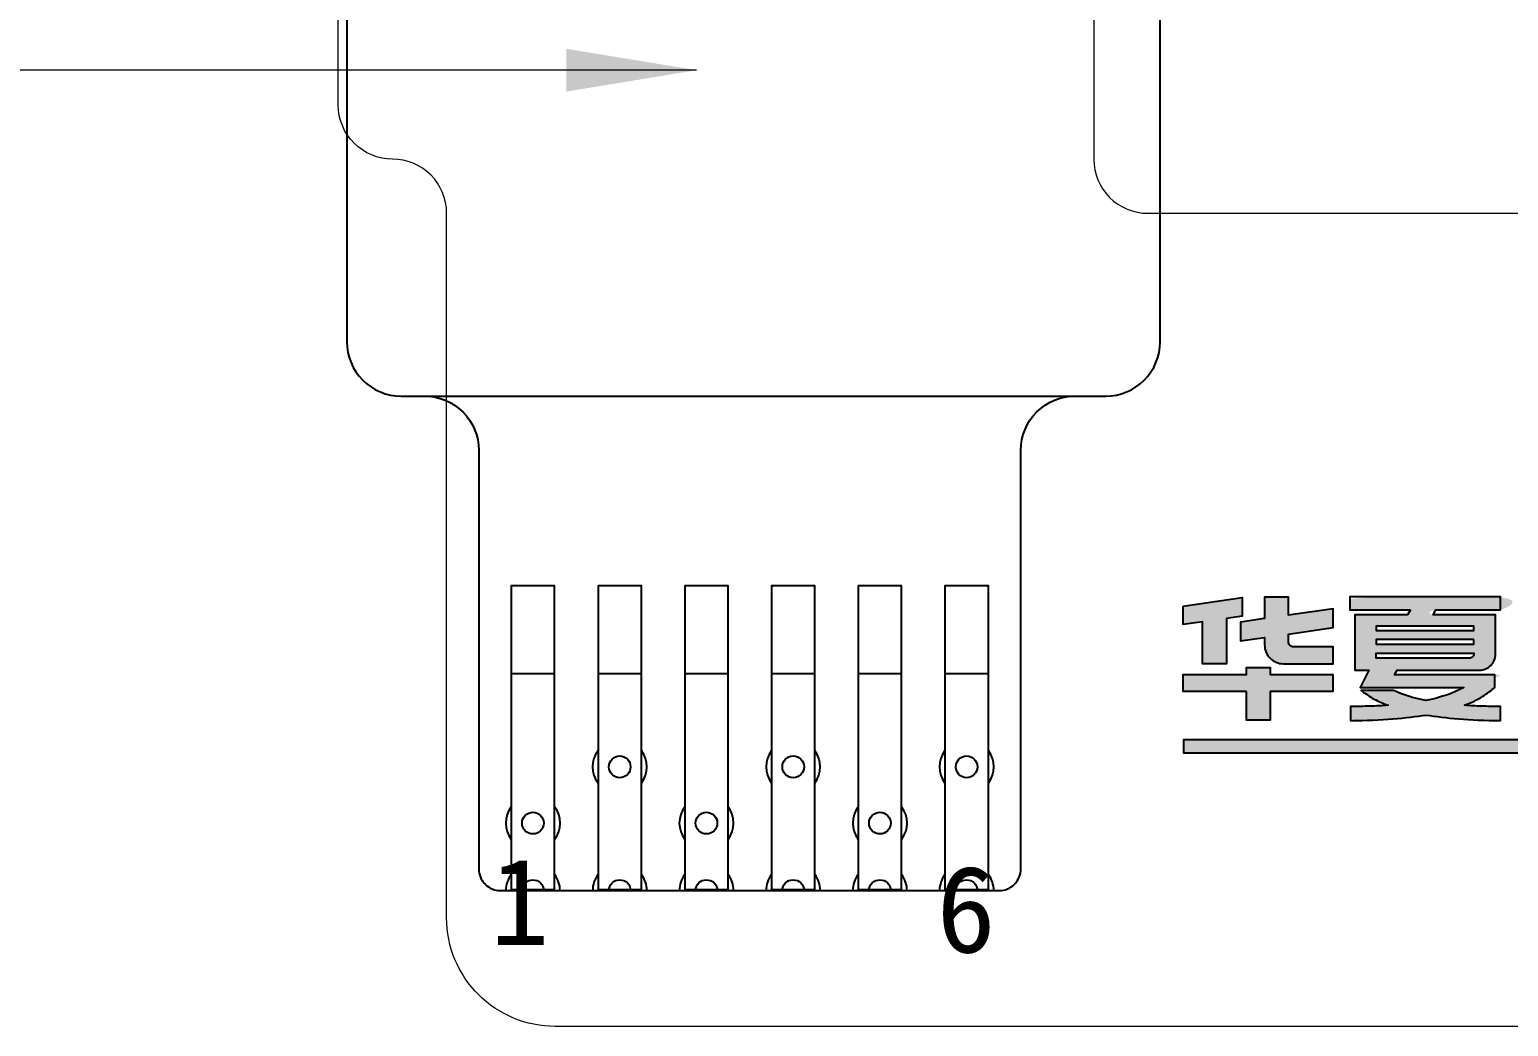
# Model space of a CAD drawing. Header units: millimetres. Extents: x -1913 to 1072, y -448 to 307.
# Drawn here: x 724.42 to 738.06, y -202.15 to -192.96 of the extents above; entities that cross this region are included whole.
import ezdxf

# ---------------------------------------------------------------- set-up
doc = ezdxf.new("R2010")
doc.units = ezdxf.units.MM
doc.header["$LTSCALE"] = 2
doc.layers.get('0').update_dxf_attribs({"linetype": 'CONTINUOUS'})
doc.layers.add('_U+56FE_U+5C42 1', color=7, linetype='CONTINUOUS')
doc.layers.add('FPC', color=2, linetype='CONTINUOUS')
doc.styles.add('ROMANC', font='romanc.shx')
doc.styles.add('宋体', font='')
doc.styles.get('宋体').set_extended_font_data('SimSun')
doc.dimstyles.new('YanXiu', dxfattribs={"dimtxt": 1.5, "dimasz": 1.2, "dimexe": 0.66, "dimexo": 0.66, "dimgap": 0.66, "dimtad": 0, "dimdsep": 46, "dimtxsty": 'ROMANC', "dimcen": 0, "dimclrd": 256, "dimclre": 131, "dimclrt": 42, "dimazin": 2, "dimtfac": 1, "dimtofl": 0, "dimtmove": 0, "dimatfit": 3, "dimfxl": 0, "dimlwd": 5, "dimlwe": 5, "dimarcsym": 0})

# ---------------------------------------------------------------- blocks, each defined once
blk = doc.blocks.new('A$C3CD60FBF')
at = {"layer": 'FPC', "linetype": 'Continuous'}
for points in [[(0.15, 0, -1), (0.35, 0), (0.5, 0, 0.162278), (0.45, 0.15), (0.45, 0.473, 0.333333), (0.45, 0.773), (0.45, 2), (0.05, 2), (0.05, 0.773, 0.333333), (0.05, 0.473), (0.05, 0.15, 0.162278), (0, 0)], [(0.95, 0, -1), (1.15, 0), (1.3, 0, 0.162278), (1.25, 0.15), (1.25, 0.992, 0.333333), (1.25, 1.292), (1.25, 2), (0.85, 2), (0.85, 1.292, 0.333333), (0.85, 0.992), (0.85, 0.15, 0.162278), (0.8, 0)], [(1.75, 0, -1), (1.95, 0), (2.1, 0, 0.162278), (2.05, 0.15), (2.05, 0.473, 0.333333), (2.05, 0.773), (2.05, 2), (1.65, 2), (1.65, 0.773, 0.333333), (1.65, 0.473), (1.65, 0.15, 0.162278), (1.6, 0)], [(2.55, 0, -1), (2.75, 0), (2.9, 0, 0.162278), (2.85, 0.15), (2.85, 0.992, 0.333333), (2.85, 1.292), (2.85, 2), (2.45, 2), (2.45, 1.292, 0.333333), (2.45, 0.992), (2.45, 0.15, 0.162278), (2.4, 0)], [(3.35, 0, -1), (3.55, 0), (3.7, 0, 0.162278), (3.65, 0.15), (3.65, 0.473, 0.333333), (3.65, 0.773), (3.65, 2), (3.25, 2), (3.25, 0.773, 0.333333), (3.25, 0.473), (3.25, 0.15, 0.162278), (3.2, 0)], [(4.15, 0, -1), (4.35, 0), (4.5, 0, 0.162278), (4.45, 0.15), (4.45, 0.992, 0.333333), (4.45, 1.292), (4.45, 2), (4.05, 2), (4.05, 1.292, 0.333333), (4.05, 0.992), (4.05, 0.15, 0.162278), (4, 0)]]:
    blk.add_lwpolyline(points, format="xyb", close=True, dxfattribs=at)
for centre in [(1.05, 1.142), (2.65, 1.142), (4.25, 1.142), (0.25, 0.623), (1.85, 0.623), (3.45, 0.623)]:
    blk.add_circle(centre, 0.1, dxfattribs=at)

msp = doc.modelspace()

# ---------------------------------------------------------------- hatches: boundary and pattern name
at = {"layer": '_U+56FE_U+5C42 1'}
h = msp.add_hatch(color=152, dxfattribs=at)
h.dxf.hatch_style = 2
h.paths.add_polyline_path([(735.057, -198.276), (735.603, -198.197), (735.603, -198.369), (735.456, -198.39), (735.456, -198.807), (735.237, -198.807), (735.237, -198.422), (735.057, -198.446)])
h = msp.add_hatch(color=152, dxfattribs=at)
h.dxf.hatch_style = 2
edge = h.paths.add_edge_path()
edge.add_spline(control_points=[(735.936, -198.803), (735.936, -198.803), (735.936, -198.803), (735.914, -198.794), (735.894, -198.785), (735.875, -198.772), (735.859, -198.757), (735.844, -198.741), (735.831, -198.723), (735.822, -198.702), (735.813, -198.681), (735.809, -198.658), (735.809, -198.634), (735.809, -198.634), (735.809, -198.564), (735.809, -198.564), (735.809, -198.564), (735.588, -198.596), (735.588, -198.596), (735.588, -198.596), (735.588, -198.423), (735.588, -198.423), (735.588, -198.423), (735.809, -198.391), (735.809, -198.391), (735.809, -198.391), (735.809, -198.194), (735.809, -198.194), (735.809, -198.194), (736.028, -198.194), (736.028, -198.194), (736.028, -198.194), (736.028, -198.36), (736.028, -198.36), (736.028, -198.36), (736.442, -198.3), (736.442, -198.3), (736.442, -198.3), (736.442, -198.473), (736.442, -198.473), (736.442, -198.473), (736.028, -198.533), (736.028, -198.533), (736.028, -198.533), (736.028, -198.602), (736.028, -198.602), (736.028, -198.616), (736.033, -198.628), (736.042, -198.637), (736.052, -198.646), (736.063, -198.651), (736.077, -198.651), (736.077, -198.651), (736.442, -198.651), (736.442, -198.651), (736.442, -198.651), (736.442, -198.807), (736.442, -198.807), (736.442, -198.807), (735.982, -198.807), (735.982, -198.807), (735.958, -198.807), (735.936, -198.803)], knot_values=[-1, 0, 0, 0, 0, 0, 1, 1, 1, 2, 2, 2, 3, 3, 3, 4, 4, 4, 5, 5, 5, 6, 6, 6, 7, 7, 7, 8, 8, 8, 9, 9, 9, 10, 10, 10, 11, 11, 11, 12, 12, 12, 13, 13, 13, 14, 14, 14, 15, 15, 15, 16, 16, 16, 17, 17, 17, 18, 18, 18, 19, 19, 19, 20, 20, 20, 20], degree=3, periodic=0)
h = msp.add_hatch(color=152, dxfattribs=at)
h.dxf.hatch_style = 2
edge = h.paths.add_edge_path()
edge.add_spline(control_points=[(737.387, -199.295), (737.387, -199.295), (737.387, -199.295), (737.298, -199.28), (737.209, -199.295), (737.107, -199.306), (736.992, -199.315), (736.878, -199.324), (736.747, -199.33), (736.6, -199.332), (736.6, -199.332), (736.6, -199.201), (736.6, -199.201), (736.663, -199.201), (736.723, -199.2), (736.78, -199.199), (736.838, -199.197), (736.893, -199.194), (736.947, -199.19), (736.89, -199.169), (736.842, -199.147), (736.802, -199.124), (736.763, -199.101), (736.729, -199.077), (736.699, -199.053), (736.699, -199.053), (736.997, -199.053), (736.997, -199.053), (737.082, -199.093), (737.181, -199.124), (737.295, -199.146), (737.431, -199.12), (737.549, -199.079), (737.646, -199.025), (737.646, -199.025), (736.863, -199.025), (736.863, -199.025), (736.863, -199.025), (736.69, -199.025), (736.69, -199.025), (736.69, -199.025), (736.769, -198.867), (736.769, -198.867), (736.769, -198.867), (736.641, -198.867), (736.641, -198.867), (736.641, -198.867), (736.641, -198.357), (736.641, -198.357), (736.641, -198.357), (736.644, -198.357), (736.644, -198.357), (736.644, -198.357), (736.839, -198.357), (736.839, -198.357), (736.839, -198.357), (737.126, -198.357), (737.126, -198.357), (737.126, -198.357), (737.153, -198.311), (737.153, -198.311), (737.153, -198.311), (736.595, -198.311), (736.595, -198.311), (736.595, -198.311), (736.595, -198.19), (736.595, -198.19), (736.595, -198.19), (737.985, -198.19), (737.985, -198.19), (737.985, -198.19), (737.985, -198.311), (737.985, -198.311), (737.985, -198.311), (737.389, -198.311), (737.389, -198.311), (737.389, -198.311), (737.363, -198.357), (737.363, -198.357), (737.363, -198.357), (737.739, -198.357), (737.739, -198.357), (737.739, -198.357), (737.938, -198.357), (737.938, -198.357), (737.938, -198.357), (737.938, -198.388), (737.938, -198.388), (737.938, -198.388), (737.938, -198.459), (737.938, -198.459), (737.938, -198.459), (737.938, -198.717), (737.938, -198.717), (737.938, -198.738), (737.934, -198.758), (737.926, -198.776), (737.918, -198.794), (737.908, -198.809), (737.894, -198.823), (737.881, -198.837), (737.866, -198.847), (737.847, -198.855), (737.829, -198.863), (737.81, -198.867), (737.79, -198.867), (737.79, -198.867), (737.739, -198.867), (737.739, -198.867), (737.739, -198.867), (737.55, -198.867), (737.55, -198.867), (737.55, -198.867), (737.03, -198.867), (737.03, -198.867), (737.03, -198.867), (737.008, -198.908), (737.008, -198.908), (737.008, -198.908), (737.933, -198.908), (737.933, -198.908), (737.933, -198.908), (737.933, -199.025), (737.933, -199.025), (737.9, -199.053), (737.862, -199.081), (737.818, -199.11), (737.774, -199.138), (737.718, -199.165), (737.651, -199.19), (737.702, -199.194), (737.756, -199.197), (737.811, -199.199), (737.866, -199.2), (737.924, -199.201), (737.983, -199.201), (737.983, -199.201), (737.983, -199.332), (737.983, -199.332), (737.84, -199.33), (737.712, -199.324), (737.6, -199.315), (737.488, -199.306), (737.387, -199.295)], knot_values=[-1, 0, 0, 0, 0, 0, 1, 1, 1, 2, 2, 2, 3, 3, 3, 4, 4, 4, 5, 5, 5, 6, 6, 6, 7, 7, 7, 8, 8, 8, 9, 9, 9, 10, 10, 10, 11, 11, 11, 12, 12, 12, 13, 13, 13, 14, 14, 14, 15, 15, 15, 16, 16, 16, 17, 17, 17, 18, 18, 18, 19, 19, 19, 20, 20, 20, 21, 21, 21, 22, 22, 22, 23, 23, 23, 24, 24, 24, 25, 25, 25, 26, 26, 26, 27, 27, 27, 28, 28, 28, 29, 29, 29, 30, 30, 30, 31, 31, 31, 32, 32, 32, 33, 33, 33, 34, 34, 34, 35, 35, 35, 36, 36, 36, 37, 37, 37, 38, 38, 38, 39, 39, 39, 40, 40, 40, 41, 41, 41, 42, 42, 42, 43, 43, 43, 44, 44, 44, 45, 45, 45, 46, 46, 46, 47, 47, 47, 47], degree=3, periodic=0)
h.paths.add_polyline_path([(737.739, -198.585), (737.711, -198.585), (736.839, -198.585), (736.839, -198.626), (737.56, -198.626), (737.739, -198.626)])
edge = h.paths.add_edge_path()
edge.add_spline(control_points=[(737.739, -198.725), (737.739, -198.725), (737.739, -198.725), (737.739, -198.713), (737.739, -198.713), (737.739, -198.711), (737.739, -198.711), (737.739, -198.711), (737.716, -198.711), (737.716, -198.711), (737.716, -198.711), (736.839, -198.711), (736.839, -198.711), (736.839, -198.711), (736.839, -198.757), (736.839, -198.757), (736.839, -198.757), (737.695, -198.757), (737.695, -198.757), (737.707, -198.757), (737.717, -198.753), (737.726, -198.744), (737.735, -198.736), (737.739, -198.725)], knot_values=[-1, 0, 0, 0, 0, 0, 1, 1, 1, 2, 2, 2, 3, 3, 3, 4, 4, 4, 5, 5, 5, 6, 6, 6, 7, 7, 7, 7], degree=3, periodic=0)
h.paths.add_polyline_path([(737.571, -198.459), (736.839, -198.459), (736.839, -198.5), (737.555, -198.5), (737.739, -198.5), (737.739, -198.459)])
h = msp.add_hatch(color=152, dxfattribs=at)
h.dxf.hatch_style = 2
h.paths.add_polyline_path([(735.642, -199.063), (735.059, -199.063), (735.059, -198.907), (735.642, -198.907), (735.642, -198.842), (735.861, -198.842), (735.861, -198.907), (736.439, -198.907), (736.439, -199.063), (735.861, -199.063), (735.861, -199.329), (735.642, -199.329)])
h = msp.add_hatch(color=152, dxfattribs=at)
h.dxf.hatch_style = 2
edge = h.paths.add_edge_path()
edge.add_line((739.401, -199.021), (739.057, -199.489))
edge.add_arc((739.021, -199.463), 0.0447, 270, 323.7168, ccw=False)
edge.add_line((739.021, -199.508), (735.061, -199.508))
edge.add_line((735.061, -199.508), (735.061, -199.629))
edge.add_line((735.061, -199.629), (739.021, -199.629))
edge.add_arc((739.021, -199.463), 0.166, 270, 323.7168)
edge.add_line((739.155, -199.561), (739.551, -199.021))
edge.add_line((739.551, -199.021), (739.401, -199.021))

# ---------------------------------------------------------------- linework, layer by layer
msp.add_line((728.061, -196.338), (734.061, -196.338))
at = {"color": 3, "linetype": 'Continuous'}
for points in [[(729.261, -200.89), (729.261, -198.09), (728.861, -198.09), (728.861, -200.89)], [(730.061, -200.89), (730.061, -198.09), (729.661, -198.09), (729.661, -200.89)], [(730.861, -200.89), (730.861, -198.09), (730.461, -198.09), (730.461, -200.89)], [(731.661, -200.89), (731.661, -198.09), (731.261, -198.09), (731.261, -200.89)], [(732.461, -200.89), (732.461, -198.09), (732.061, -198.09), (732.061, -200.89)], [(733.261, -200.89), (733.261, -198.09), (732.861, -198.09), (732.861, -200.89)]]:
    msp.add_lwpolyline(points, close=True, dxfattribs=at)
at = {"layer": '_U+56FE_U+5C42 1', "color": 152}
for points in [[(735.057, -198.276), (735.603, -198.197), (735.603, -198.369), (735.456, -198.39), (735.456, -198.807), (735.237, -198.807), (735.237, -198.422), (735.057, -198.446), (735.057, -198.276)], [(737.571, -198.459), (736.839, -198.459), (736.839, -198.5), (737.555, -198.5), (737.739, -198.5), (737.739, -198.459), (737.571, -198.459)], [(737.739, -198.585), (737.711, -198.585), (736.839, -198.585), (736.839, -198.626), (737.56, -198.626), (737.739, -198.626), (737.739, -198.585)], [(735.642, -199.063), (735.059, -199.063), (735.059, -198.907), (735.642, -198.907), (735.642, -198.842), (735.861, -198.842), (735.861, -198.907), (736.439, -198.907), (736.439, -199.063), (735.861, -199.063), (735.861, -199.329), (735.642, -199.329), (735.642, -199.063)]]:
    msp.add_lwpolyline(points, dxfattribs=at)
msp.add_lwpolyline([(739.401, -199.021), (739.057, -199.489, -0.238772), (739.021, -199.508), (735.061, -199.508), (735.061, -199.629), (739.021, -199.629, 0.238772), (739.155, -199.561), (739.551, -199.021), (739.401, -199.021)], format="xyb", dxfattribs=at)
for points, knots in [([(735.982, -198.807), (735.958, -198.807), (735.936, -198.803), (735.914, -198.794), (735.894, -198.785), (735.875, -198.772), (735.859, -198.757), (735.844, -198.741), (735.831, -198.723), (735.822, -198.702), (735.813, -198.681), (735.809, -198.658), (735.809, -198.634), (735.809, -198.634), (735.809, -198.564), (735.809, -198.564), (735.809, -198.564), (735.588, -198.596), (735.588, -198.596), (735.588, -198.596), (735.588, -198.423), (735.588, -198.423), (735.588, -198.423), (735.809, -198.391), (735.809, -198.391), (735.809, -198.391), (735.809, -198.194), (735.809, -198.194), (735.809, -198.194), (736.028, -198.194), (736.028, -198.194), (736.028, -198.194), (736.028, -198.36), (736.028, -198.36), (736.028, -198.36), (736.442, -198.3), (736.442, -198.3), (736.442, -198.3), (736.442, -198.473), (736.442, -198.473), (736.442, -198.473), (736.028, -198.533), (736.028, -198.533), (736.028, -198.533), (736.028, -198.602), (736.028, -198.602), (736.028, -198.616), (736.033, -198.628), (736.042, -198.637), (736.052, -198.646), (736.063, -198.651), (736.077, -198.651), (736.077, -198.651), (736.442, -198.651), (736.442, -198.651), (736.442, -198.651), (736.442, -198.807), (736.442, -198.807), (736.442, -198.807), (735.982, -198.807), (735.982, -198.807)], [0, 0, 0, 0, 1, 1, 1, 2, 2, 2, 3, 3, 3, 4, 4, 4, 5, 5, 5, 6, 6, 6, 7, 7, 7, 8, 8, 8, 9, 9, 9, 10, 10, 10, 11, 11, 11, 12, 12, 12, 13, 13, 13, 14, 14, 14, 15, 15, 15, 16, 16, 16, 17, 17, 17, 18, 18, 18, 19, 19, 19, 20, 20, 20, 20]), ([(737.153, -198.311), (737.153, -198.311), (736.595, -198.311), (736.595, -198.311), (736.595, -198.311), (736.595, -198.19), (736.595, -198.19), (736.595, -198.19), (737.985, -198.19), (737.985, -198.19), (737.985, -198.19), (737.985, -198.311), (737.985, -198.311), (737.985, -198.311), (737.389, -198.311), (737.389, -198.311), (737.389, -198.311), (737.363, -198.357), (737.363, -198.357), (737.363, -198.357), (737.739, -198.357), (737.739, -198.357), (737.739, -198.357), (737.938, -198.357), (737.938, -198.357), (737.938, -198.357), (737.938, -198.388), (737.938, -198.388), (737.938, -198.388), (737.938, -198.459), (737.938, -198.459), (737.938, -198.459), (737.938, -198.717), (737.938, -198.717), (737.938, -198.738), (737.934, -198.758), (737.926, -198.776), (737.918, -198.794), (737.908, -198.809), (737.894, -198.823), (737.881, -198.837), (737.866, -198.847), (737.847, -198.855), (737.829, -198.863), (737.81, -198.867), (737.79, -198.867), (737.79, -198.867), (737.739, -198.867), (737.739, -198.867), (737.739, -198.867), (737.55, -198.867), (737.55, -198.867), (737.55, -198.867), (737.03, -198.867), (737.03, -198.867), (737.03, -198.867), (737.008, -198.908), (737.008, -198.908), (737.008, -198.908), (737.933, -198.908), (737.933, -198.908), (737.933, -198.908), (737.933, -199.025), (737.933, -199.025), (737.9, -199.053), (737.862, -199.081), (737.818, -199.11), (737.774, -199.138), (737.718, -199.165), (737.651, -199.19), (737.702, -199.194), (737.756, -199.197), (737.811, -199.199), (737.866, -199.2), (737.924, -199.201), (737.983, -199.201), (737.983, -199.201), (737.983, -199.332), (737.983, -199.332), (737.84, -199.33), (737.712, -199.324), (737.6, -199.315), (737.488, -199.306), (737.387, -199.295), (737.298, -199.28), (737.209, -199.295), (737.107, -199.306), (736.992, -199.315), (736.878, -199.324), (736.747, -199.33), (736.6, -199.332), (736.6, -199.332), (736.6, -199.201), (736.6, -199.201), (736.663, -199.201), (736.723, -199.2), (736.78, -199.199), (736.838, -199.197), (736.893, -199.194), (736.947, -199.19), (736.89, -199.169), (736.842, -199.147), (736.802, -199.124), (736.763, -199.101), (736.729, -199.077), (736.699, -199.053), (736.699, -199.053), (736.997, -199.053), (736.997, -199.053), (737.082, -199.093), (737.181, -199.124), (737.295, -199.146), (737.431, -199.12), (737.549, -199.079), (737.646, -199.025), (737.646, -199.025), (736.863, -199.025), (736.863, -199.025), (736.863, -199.025), (736.69, -199.025), (736.69, -199.025), (736.69, -199.025), (736.769, -198.867), (736.769, -198.867), (736.769, -198.867), (736.641, -198.867), (736.641, -198.867), (736.641, -198.867), (736.641, -198.357), (736.641, -198.357), (736.641, -198.357), (736.644, -198.357), (736.644, -198.357), (736.644, -198.357), (736.839, -198.357), (736.839, -198.357), (736.839, -198.357), (737.126, -198.357), (737.126, -198.357), (737.126, -198.357), (737.153, -198.311), (737.153, -198.311)], [0, 0, 0, 0, 1, 1, 1, 2, 2, 2, 3, 3, 3, 4, 4, 4, 5, 5, 5, 6, 6, 6, 7, 7, 7, 8, 8, 8, 9, 9, 9, 10, 10, 10, 11, 11, 11, 12, 12, 12, 13, 13, 13, 14, 14, 14, 15, 15, 15, 16, 16, 16, 17, 17, 17, 18, 18, 18, 19, 19, 19, 20, 20, 20, 21, 21, 21, 22, 22, 22, 23, 23, 23, 24, 24, 24, 25, 25, 25, 26, 26, 26, 27, 27, 27, 28, 28, 28, 29, 29, 29, 30, 30, 30, 31, 31, 31, 32, 32, 32, 33, 33, 33, 34, 34, 34, 35, 35, 35, 36, 36, 36, 37, 37, 37, 38, 38, 38, 39, 39, 39, 40, 40, 40, 41, 41, 41, 42, 42, 42, 43, 43, 43, 44, 44, 44, 45, 45, 45, 46, 46, 46, 47, 47, 47, 47]), ([(737.695, -198.757), (737.707, -198.757), (737.717, -198.753), (737.726, -198.744), (737.735, -198.736), (737.739, -198.725), (737.739, -198.713), (737.739, -198.713), (737.739, -198.711), (737.739, -198.711), (737.739, -198.711), (737.716, -198.711), (737.716, -198.711), (737.716, -198.711), (736.839, -198.711), (736.839, -198.711), (736.839, -198.711), (736.839, -198.757), (736.839, -198.757), (736.839, -198.757), (737.695, -198.757), (737.695, -198.757)], [0, 0, 0, 0, 1, 1, 1, 2, 2, 2, 3, 3, 3, 4, 4, 4, 5, 5, 5, 6, 6, 6, 7, 7, 7, 7])]:
    msp.add_open_spline(points, degree=3, knots=knots, dxfattribs=at)
at = {"layer": 'FPC', "lineweight": 9}
msp.add_lwpolyline([(748.951, -202.152), (729.265, -202.152, -0.414214), (728.265, -201.152), (728.265, -194.652, 0.414214), (727.765, -194.152), (727.765, -194.152, -0.414214), (727.265, -193.652), (727.265, -189.553, -0.414214), (727.765, -189.053), (727.765, -189.053, 0.414214), (728.265, -188.553), (728.265, -186.812, 0.191139), (728.21, -186.675), (727.689, -186.121, -0.191139), (727.634, -185.984), (727.634, -185.853), (734.555, -185.853), (734.555, -186.01, -0.213589), (734.488, -186.159), (734.286, -186.378, 0.18837), (734.233, -186.513), (734.233, -194.152, 0.414214), (734.733, -194.652), (748.951, -194.652, -0.414214)], format="xyb", dxfattribs=at)
at = {"layer": 'FPC', "color": 4}
msp.add_lwpolyline([(727.345, -190.838), (727.345, -195.838, 0.414214), (727.845, -196.338), (728.061, -196.338, -0.414214), (728.561, -196.838), (728.561, -200.7, 0.414214), (728.761, -200.9), (733.361, -200.9, 0.414214), (733.561, -200.7), (733.561, -196.838, -0.414214), (734.061, -196.338), (734.345, -196.338, 0.414214), (734.845, -195.838), (734.845, -190.838, 0.414214)], format="xyb", dxfattribs=at)

# ---------------------------------------------------------------- block references
at = {"color": 3, "linetype": 'Continuous'}
msp.add_blockref('A$C3CD60FBF', (728.811, -200.9), dxfattribs=at)

# ---------------------------------------------------------------- texts
at = {"color": 2, "char_height": 0.8, "width": 0.68203, "attachment_point": 9, "style": '宋体'}
for s, insert in [('1', (729.213, -201.402)), ('6', (733.328, -201.484))]:
    msp.add_mtext(s, dxfattribs=dict(at, insert=insert))

# ---------------------------------------------------------------- leaders
msp.add_leader([(730.57, -193.332), (719.4, -193.332)], dimstyle='YanXiu', override={"dimgap": 0.66, "dimtad": 0, "dimfxl": 0.8})

doc.saveas('drawing.dxf')
